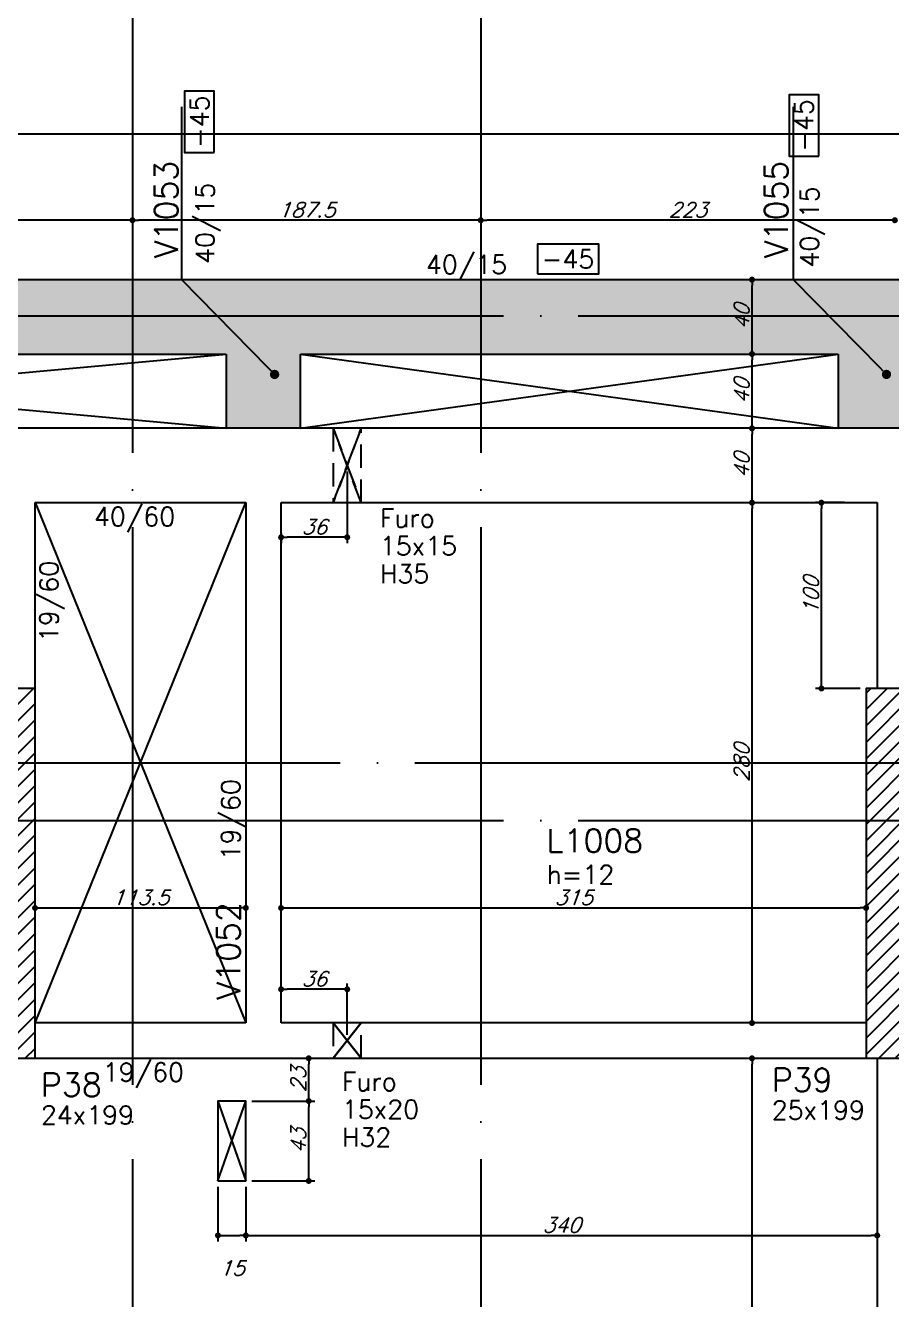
# Model space of a CAD drawing. Extents: x -4723 to 4922, y -2048 to 2452.
# Drawn here: x 137 to 604, y 1086 to 1771 of the extents above; entities that cross this region are included whole.
import ezdxf
from ezdxf import colors
from ezdxf.entities.mleader import LeaderData, LeaderLine
from ezdxf.enums import TextEntityAlignment as Align
from ezdxf.math import Vec2, Vec3

# ---------------------------------------------------------------- set-up
doc = ezdxf.new("R2010")
doc.units = 0
doc.header["$LTSCALE"] = 50
doc.header["$MEASUREMENT"] = 0
doc.linetypes.add('EIXO', pattern=[6.8, 6, -0.4, 0, -0.4])
doc.linetypes.add('HIDDEN', pattern=[0.375, 0.25, -0.125])
doc.layers.get('0').update_dxf_attribs({"linetype": 'CONTINUOUS'})
doc.layers.get('DEFPOINTS').update_dxf_attribs({"linetype": 'CONTINUOUS'})
for name, color, linetype in [('242', 3, 'CONTINUOUS'), ('F-AUX-RED', 1, 'CONTINUOUS'), ('F-COTAS', 106, 'CONTINUOUS'), ('F-COTAS-FUROS', 50, 'CONTINUOUS'), ('F-EIXO', 12, 'EIXO'), ('F-FURO-PAREDE', 2, 'HIDDEN'), ('F-FURO-PAREDE-TEXTOS', 2, 'CONTINUOUS'), ('F-LAJES-DIM', 2, 'CONTINUOUS'), ('F-LAJES-NOME', 4, 'CONTINUOUS'), ('F-PILARES-DIM', 172, 'CONTINUOUS'), ('F-PILARES-HACH', 174, 'CONTINUOUS'), ('F-PILARES-NOME', 170, 'CONTINUOUS'), ('F-PILARES-S', 170, 'CONTINUOUS'), ('F-TEXTO', 6, 'CONTINUOUS'), ('F-VIGAS', 3, 'CONTINUOUS'), ('F-VIGAS-DIM', 2, 'CONTINUOUS'), ('F-VIGAS-NOME', 4, 'CONTINUOUS'), ('F-VÃO', 1, 'CONTINUOUS')]:
    doc.layers.add(name, color=color, linetype=linetype)
doc.layers.add('F-DESNIVEL-5', color=7, linetype='CONTINUOUS', true_color=0xadd6ff)
doc.styles.add('CP-TEXT-INCL', font='simplex.shx', dxfattribs={"oblique": 20})
doc.styles.add('MCP', font='simplex.shx')
doc.styles.add('ROMANS', font='simplex.shx')
doc.styles.get("Standard").update_dxf_attribs({"font": 'simplex.shx'})
doc.dimstyles.new('CP-COTAS-50', dxfattribs={"dimscale": 0.64, "dimtxt": 12.5, "dimasz": 5, "dimexe": 5, "dimexo": 5, "dimgap": 2.5, "dimtad": 1, "dimdec": 1, "dimdsep": 46, "dimtxsty": 'CP-TEXT-INCL', "dimblk1": 'DOT', "dimblk2": 'DOT', "dimsah": 1, "dimcen": 9, "dimclrd": 256, "dimclre": 256, "dimclrt": 256, "dimadec": 0, "dimazin": 0, "dimtfac": 1, "dimtdec": 1, "dimtmove": 2, "dimatfit": 3, "dimldrblk": 'DOT', "dimfxl": 0, "dimtolj": 1, "dimarcsym": 0})

# ---------------------------------------------------------------- blocks, each defined once
blk = doc.blocks.new('*U8')
at = {"layer": 'F-VIGAS-DIM', "color": 1}
blk.add_lwpolyline([(0, 0), (33, 0), (33, 16), (0, 16)], close=True, dxfattribs=at)
at = {"layer": 'F-VIGAS-DIM', "style": 'MCP'}
blk.add_attdef('DIM', text='', height=10, dxfattribs=at).set_placement((16.5, 8), align=Align.MIDDLE_CENTER)
blk = doc.blocks.new('*U54')
at = {"layer": 'F-EIXO'}
blk.add_line((0, 0), (7197, 0), dxfattribs=at)
at = {"layer": 'F-TEXTO', "style": 'ROMANS'}
blk.add_attdef('EIXO', text='', height=17.5, dxfattribs=at).set_placement((-28.2072, 0), align=Align.MIDDLE_CENTER)
blk = doc.blocks.new('*U55')
at = {"layer": 'F-EIXO'}
blk.add_line((0, 0), (7285, 0), dxfattribs=at)
at = {"layer": 'F-TEXTO', "style": 'ROMANS'}
blk.add_attdef('EIXO', text='', height=17.5, dxfattribs=at).set_placement((-28.2072, 0), align=Align.MIDDLE_CENTER)
blk = doc.blocks.new('*U57')
at = {"layer": 'F-EIXO'}
blk.add_line((0, 0), (0, -2655), dxfattribs=at)
at = {"layer": 'F-TEXTO', "style": 'ROMANS'}
blk.add_attdef('EIXO', text='', height=17.5, rotation=360, dxfattribs=at).set_placement((0, 28.21), align=Align.MIDDLE_CENTER)
blk = doc.blocks.new('*U31')
at = {"layer": 'F-EIXO'}
blk.add_line((0, 0), (0, -2655), dxfattribs=at)
at = {"layer": 'F-TEXTO', "style": 'ROMANS'}
blk.add_attdef('EIXO', text='', height=17.5, rotation=360, dxfattribs=at).set_placement((0, 28.21), align=Align.MIDDLE_CENTER)
blk = doc.blocks.new('*U43')
at = {"layer": 'F-EIXO'}
blk.add_line((0, 0), (7197, 0), dxfattribs=at)
at = {"layer": 'F-TEXTO', "style": 'ROMANS'}
blk.add_attdef('EIXO', text='', height=17.5, dxfattribs=at).set_placement((-28.2072, 0), align=Align.MIDDLE_CENTER)
blk = doc.blocks.new('_DOT')
at = {"color": 0, "linetype": 'ByBlock'}
blk.add_line((-0.5, 0), (-1, 0), dxfattribs=at)
at = {"color": 0, "linetype": 'ByBlock', "const_width": 0.5}
blk.add_lwpolyline([(-0.25, 0, 1), (0.25, 0, 1)], format="xyb", close=True, dxfattribs=at)
blk = doc.blocks.new('*D83')
at = {"layer": 'DEFPOINTS', "color": 0, "linetype": 'Continuous', "transparency": 16777216}
for p in [(-3379.97, 1712.77), (-3379.97, 1634.5), (3259.5, 1554.5)]:
    blk.add_point(p, dxfattribs=at)
at = {"layer": 'F-COTAS', "linetype": 'Continuous', "lineweight": -2, "transparency": 16777216}
for p, q in [((-3379.97, 1637.7), (-3379.97, 1715.97)), ((3259.5, 1557.7), (3259.5, 1715.97)), ((3256.3, 1712.77), (-3376.77, 1712.77))]:
    blk.add_line(p, q, dxfattribs=at)
at = {"layer": 'F-COTAS', "linetype": 'Continuous', "lineweight": -2, "transparency": 16777216, "xscale": 3.2, "yscale": 3.2, "zscale": 3.2, "rotation": 180}
blk.add_blockref('_DOT', (-3379.97, 1712.77), dxfattribs=at)
at = {"layer": 'F-COTAS', "linetype": 'Continuous', "lineweight": -2, "transparency": 16777216, "xscale": 3.2, "yscale": 3.2, "zscale": 3.2}
blk.add_blockref('_DOT', (3259.5, 1712.77), dxfattribs=at)
at = {"layer": 'F-COTAS', "linetype": 'Continuous', "transparency": 16777216, "insert": (-60.23, 1718.37), "char_height": 8, "attachment_point": 5, "style": 'CP-TEXT-INCL'}
blk.add_mtext('\\A1;6639.5', dxfattribs=at)
blk = doc.blocks.new('*D94')
at = {"layer": 'DEFPOINTS', "color": 0, "linetype": 'Continuous', "transparency": 16777216}
for p in [(382.5, 1666.49), (382.5, 1666.49), (605.5, 1666.49)]:
    blk.add_point(p, dxfattribs=at)
at = {"layer": 'F-COTAS', "linetype": 'Continuous', "lineweight": -2, "transparency": 16777216}
blk.add_line((602.3, 1666.49), (385.7, 1666.49), dxfattribs=at)
at = {"layer": 'F-COTAS', "linetype": 'Continuous', "lineweight": -2, "transparency": 16777216, "xscale": 3.2, "yscale": 3.2, "zscale": 3.2, "rotation": 180}
blk.add_blockref('_DOT', (382.5, 1666.49), dxfattribs=at)
at = {"layer": 'F-COTAS', "linetype": 'Continuous', "lineweight": -2, "transparency": 16777216, "xscale": 3.2, "yscale": 3.2, "zscale": 3.2}
blk.add_blockref('_DOT', (605.5, 1666.49), dxfattribs=at)
at = {"layer": 'F-COTAS', "linetype": 'Continuous', "transparency": 16777216, "insert": (494, 1672.09), "char_height": 8, "attachment_point": 5, "style": 'CP-TEXT-INCL'}
blk.add_mtext('\\A1;223', dxfattribs=at)
blk = doc.blocks.new('*D95')
at = {"layer": 'DEFPOINTS', "color": 0, "linetype": 'Continuous', "transparency": 16777216}
for p in [(195, 1670.49), (195, 1666.49), (382.5, 1666.49)]:
    blk.add_point(p, dxfattribs=at)
at = {"layer": 'F-COTAS', "linetype": 'Continuous', "lineweight": -2, "transparency": 16777216}
for p, q in [((195, 1667.29), (195, 1663.29)), ((379.3, 1666.49), (198.2, 1666.49))]:
    blk.add_line(p, q, dxfattribs=at)
at = {"layer": 'F-COTAS', "linetype": 'Continuous', "lineweight": -2, "transparency": 16777216, "xscale": 3.2, "yscale": 3.2, "zscale": 3.2, "rotation": 180}
blk.add_blockref('_DOT', (195, 1666.49), dxfattribs=at)
at = {"layer": 'F-COTAS', "linetype": 'Continuous', "lineweight": -2, "transparency": 16777216, "xscale": 3.2, "yscale": 3.2, "zscale": 3.2}
blk.add_blockref('_DOT', (382.5, 1666.49), dxfattribs=at)
at = {"layer": 'F-COTAS', "linetype": 'Continuous', "transparency": 16777216, "insert": (288.75, 1672.09), "char_height": 8, "attachment_point": 5, "style": 'CP-TEXT-INCL'}
blk.add_mtext('\\A1;187.5', dxfattribs=at)
blk = doc.blocks.new('*D96')
at = {"layer": 'DEFPOINTS', "color": 0, "linetype": 'Continuous', "transparency": 16777216}
for p in [(-209.5, 1670.49), (-209.5, 1666.49), (195, 1670.49)]:
    blk.add_point(p, dxfattribs=at)
at = {"layer": 'F-COTAS', "linetype": 'Continuous', "lineweight": -2, "transparency": 16777216}
for p, q in [((-209.5, 1667.29), (-209.5, 1663.29)), ((191.8, 1666.49), (-206.3, 1666.49)), ((195, 1667.29), (195, 1663.29))]:
    blk.add_line(p, q, dxfattribs=at)
at = {"layer": 'F-COTAS', "linetype": 'Continuous', "lineweight": -2, "transparency": 16777216, "xscale": 3.2, "yscale": 3.2, "zscale": 3.2, "rotation": 180}
blk.add_blockref('_DOT', (-209.5, 1666.49), dxfattribs=at)
at = {"layer": 'F-COTAS', "linetype": 'Continuous', "lineweight": -2, "transparency": 16777216, "xscale": 3.2, "yscale": 3.2, "zscale": 3.2}
blk.add_blockref('_DOT', (195, 1666.49), dxfattribs=at)
at = {"layer": 'F-COTAS', "linetype": 'Continuous', "transparency": 16777216, "insert": (-7.25, 1672.09), "char_height": 8, "attachment_point": 5, "style": 'CP-TEXT-INCL'}
blk.add_mtext('\\A1;404.5', dxfattribs=at)
blk = doc.blocks.new('*D177')
at = {"layer": 'DEFPOINTS', "color": 0, "linetype": 'Continuous', "transparency": 16777216}
for p in [(528.57, 1215.5), (528.57, 1215.5), (528.57, 664.5)]:
    blk.add_point(p, dxfattribs=at)
at = {"layer": 'F-COTAS', "linetype": 'Continuous', "lineweight": -2, "transparency": 16777216}
blk.add_line((528.57, 667.7), (528.57, 1212.3), dxfattribs=at)
at = {"layer": 'F-COTAS', "linetype": 'Continuous', "lineweight": -2, "transparency": 16777216, "xscale": 3.2, "yscale": 3.2, "zscale": 3.2}
for p, rotation in [((528.57, 1215.5), 90), ((528.57, 664.5), 270)]:
    blk.add_blockref('_DOT', p, dxfattribs=dict(at, rotation=rotation))
at = {"layer": 'F-COTAS', "linetype": 'Continuous', "transparency": 16777216, "insert": (522.97, 940), "char_height": 8, "attachment_point": 5, "rotation": 90, "style": 'CP-TEXT-INCL'}
blk.add_mtext('\\A1;551', dxfattribs=at)
blk = doc.blocks.new('*D178')
at = {"layer": 'DEFPOINTS', "color": 0, "linetype": 'Continuous', "transparency": 16777216}
for p in [(528.57, 1514.5), (528.57, 1514.5), (528.57, 1234.5)]:
    blk.add_point(p, dxfattribs=at)
at = {"layer": 'F-COTAS', "linetype": 'Continuous', "lineweight": -2, "transparency": 16777216}
blk.add_line((528.57, 1237.7), (528.57, 1511.3), dxfattribs=at)
at = {"layer": 'F-COTAS', "linetype": 'Continuous', "lineweight": -2, "transparency": 16777216, "xscale": 3.2, "yscale": 3.2, "zscale": 3.2}
for p, rotation in [((528.57, 1514.5), 90), ((528.57, 1234.5), 270)]:
    blk.add_blockref('_DOT', p, dxfattribs=dict(at, rotation=rotation))
at = {"layer": 'F-COTAS', "linetype": 'Continuous', "transparency": 16777216, "insert": (522.97, 1374.5), "char_height": 8, "attachment_point": 5, "rotation": 90, "style": 'CP-TEXT-INCL'}
blk.add_mtext('\\A1;280', dxfattribs=at)
blk = doc.blocks.new('*D179')
at = {"layer": 'DEFPOINTS', "color": 0, "linetype": 'Continuous', "transparency": 16777216}
for p in [(528.57, 1554.5), (528.57, 1554.5), (528.57, 1514.5)]:
    blk.add_point(p, dxfattribs=at)
at = {"layer": 'F-COTAS', "linetype": 'Continuous', "lineweight": -2, "transparency": 16777216}
blk.add_line((528.57, 1517.7), (528.57, 1551.3), dxfattribs=at)
at = {"layer": 'F-COTAS', "linetype": 'Continuous', "lineweight": -2, "transparency": 16777216, "xscale": 3.2, "yscale": 3.2, "zscale": 3.2}
for p, rotation in [((528.57, 1554.5), 90), ((528.57, 1514.5), 270)]:
    blk.add_blockref('_DOT', p, dxfattribs=dict(at, rotation=rotation))
at = {"layer": 'F-COTAS', "linetype": 'Continuous', "transparency": 16777216, "insert": (522.97, 1534.5), "char_height": 8, "attachment_point": 5, "rotation": 90, "style": 'CP-TEXT-INCL'}
blk.add_mtext('\\A1;40', dxfattribs=at)
blk = doc.blocks.new('*D180')
at = {"layer": 'DEFPOINTS', "color": 0, "linetype": 'Continuous', "transparency": 16777216}
for p in [(528.57, 1594.5), (528.57, 1594.5), (528.57, 1554.5)]:
    blk.add_point(p, dxfattribs=at)
at = {"layer": 'F-COTAS', "linetype": 'Continuous', "lineweight": -2, "transparency": 16777216}
blk.add_line((528.57, 1557.7), (528.57, 1591.3), dxfattribs=at)
at = {"layer": 'F-COTAS', "linetype": 'Continuous', "lineweight": -2, "transparency": 16777216, "xscale": 3.2, "yscale": 3.2, "zscale": 3.2}
for p, rotation in [((528.57, 1594.5), 90), ((528.57, 1554.5), 270)]:
    blk.add_blockref('_DOT', p, dxfattribs=dict(at, rotation=rotation))
at = {"layer": 'F-COTAS', "linetype": 'Continuous', "transparency": 16777216, "insert": (522.97, 1574.5), "char_height": 8, "attachment_point": 5, "rotation": 90, "style": 'CP-TEXT-INCL'}
blk.add_mtext('\\A1;40', dxfattribs=at)
blk = doc.blocks.new('*D181')
at = {"layer": 'DEFPOINTS', "color": 0, "linetype": 'Continuous', "transparency": 16777216}
for p in [(528.57, 1634.5), (528.57, 1634.5), (528.57, 1594.5)]:
    blk.add_point(p, dxfattribs=at)
at = {"layer": 'F-COTAS', "linetype": 'Continuous', "lineweight": -2, "transparency": 16777216}
blk.add_line((528.57, 1597.7), (528.57, 1631.3), dxfattribs=at)
at = {"layer": 'F-COTAS', "linetype": 'Continuous', "lineweight": -2, "transparency": 16777216, "xscale": 3.2, "yscale": 3.2, "zscale": 3.2}
for p, rotation in [((528.57, 1634.5), 90), ((528.57, 1594.5), 270)]:
    blk.add_blockref('_DOT', p, dxfattribs=dict(at, rotation=rotation))
at = {"layer": 'F-COTAS', "linetype": 'Continuous', "transparency": 16777216, "insert": (522.97, 1614.5), "char_height": 8, "attachment_point": 5, "rotation": 90, "style": 'CP-TEXT-INCL'}
blk.add_mtext('\\A1;40', dxfattribs=at)
blk = doc.blocks.new('*D225')
at = {"layer": 'DEFPOINTS', "color": 0, "linetype": 'Continuous', "transparency": 16777216}
for p in [(142.5, 1296.4), (256, 1296.4), (256, 1296.4)]:
    blk.add_point(p, dxfattribs=at)
at = {"layer": 'F-COTAS', "linetype": 'Continuous', "lineweight": -2, "transparency": 16777216}
blk.add_line((145.7, 1296.4), (252.8, 1296.4), dxfattribs=at)
at = {"layer": 'F-COTAS', "linetype": 'Continuous', "lineweight": -2, "transparency": 16777216, "xscale": 3.2, "yscale": 3.2, "zscale": 3.2, "rotation": 180}
blk.add_blockref('_DOT', (142.5, 1296.4), dxfattribs=at)
at = {"layer": 'F-COTAS', "linetype": 'Continuous', "lineweight": -2, "transparency": 16777216, "xscale": 3.2, "yscale": 3.2, "zscale": 3.2}
blk.add_blockref('_DOT', (256, 1296.4), dxfattribs=at)
at = {"layer": 'F-COTAS', "linetype": 'Continuous', "transparency": 16777216, "insert": (199.25, 1302), "char_height": 8, "attachment_point": 5, "style": 'CP-TEXT-INCL'}
blk.add_mtext('\\A1;113.5', dxfattribs=at)
blk = doc.blocks.new('*D226')
at = {"layer": 'DEFPOINTS', "color": 0, "linetype": 'Continuous', "transparency": 16777216}
for p in [(275, 1296.4), (590, 1296.4), (590, 1296.4)]:
    blk.add_point(p, dxfattribs=at)
at = {"layer": 'F-COTAS', "linetype": 'Continuous', "lineweight": -2, "transparency": 16777216}
blk.add_line((278.2, 1296.4), (586.8, 1296.4), dxfattribs=at)
at = {"layer": 'F-COTAS', "linetype": 'Continuous', "lineweight": -2, "transparency": 16777216, "xscale": 3.2, "yscale": 3.2, "zscale": 3.2, "rotation": 180}
blk.add_blockref('_DOT', (275, 1296.4), dxfattribs=at)
at = {"layer": 'F-COTAS', "linetype": 'Continuous', "lineweight": -2, "transparency": 16777216, "xscale": 3.2, "yscale": 3.2, "zscale": 3.2}
blk.add_blockref('_DOT', (590, 1296.4), dxfattribs=at)
at = {"layer": 'F-COTAS', "linetype": 'Continuous', "transparency": 16777216, "insert": (432.5, 1302), "char_height": 8, "attachment_point": 5, "style": 'CP-TEXT-INCL'}
blk.add_mtext('\\A1;315', dxfattribs=at)
blk = doc.blocks.new('*D283')
at = {"layer": 'DEFPOINTS', "color": 0, "linetype": 'Continuous', "transparency": 16777216}
for p in [(565.95, 1514.5), (581.59, 1514.5), (590, 1414.5)]:
    blk.add_point(p, dxfattribs=at)
at = {"layer": 'F-COTAS', "linetype": 'Continuous', "lineweight": -2, "transparency": 16777216}
for p, q in [((578.39, 1514.5), (562.75, 1514.5)), ((565.95, 1417.7), (565.95, 1511.3)), ((586.8, 1414.5), (562.75, 1414.5))]:
    blk.add_line(p, q, dxfattribs=at)
at = {"layer": 'F-COTAS', "linetype": 'Continuous', "lineweight": -2, "transparency": 16777216, "xscale": 3.2, "yscale": 3.2, "zscale": 3.2}
for p, rotation in [((565.95, 1514.5), 90), ((565.95, 1414.5), 270)]:
    blk.add_blockref('_DOT', p, dxfattribs=dict(at, rotation=rotation))
at = {"layer": 'F-COTAS', "linetype": 'Continuous', "transparency": 16777216, "insert": (560.35, 1464.5), "char_height": 8, "attachment_point": 5, "rotation": 90, "style": 'CP-TEXT-INCL'}
blk.add_mtext('\\A1;100', dxfattribs=at)
blk = doc.blocks.new('*U411')
at = {"layer": 'F-VÃO'}
for p, q in [((0, 0), (15, 43)), ((0, 43), (15, 0))]:
    blk.add_line(p, q, dxfattribs=at)
at = {"layer": 'F-VÃO', "color": 3}
blk.add_lwpolyline([(0, 0), (15, 0), (15, 43), (0, 43)], close=True, dxfattribs=at)
blk = doc.blocks.new('*D475')
at = {"layer": 'DEFPOINTS', "color": 0, "linetype": 'Continuous', "transparency": 16777216}
for p in [(256, 1192.5), (289.88, 1192.5), (256, 1149.5)]:
    blk.add_point(p, dxfattribs=at)
at = {"layer": 'F-COTAS-FUROS', "linetype": 'Continuous', "lineweight": -2, "transparency": 16777216}
for p, q in [((259.2, 1192.5), (293.08, 1192.5)), ((289.88, 1152.7), (289.88, 1189.3)), ((259.2, 1149.5), (293.08, 1149.5))]:
    blk.add_line(p, q, dxfattribs=at)
at = {"layer": 'F-COTAS-FUROS', "linetype": 'Continuous', "lineweight": -2, "transparency": 16777216, "xscale": 3.2, "yscale": 3.2, "zscale": 3.2}
for p, rotation in [((289.88, 1192.5), 90), ((289.88, 1149.5), 270)]:
    blk.add_blockref('_DOT', p, dxfattribs=dict(at, rotation=rotation))
at = {"layer": 'F-COTAS-FUROS', "linetype": 'Continuous', "transparency": 16777216, "insert": (284.28, 1171), "char_height": 8, "attachment_point": 5, "rotation": 90, "style": 'CP-TEXT-INCL'}
blk.add_mtext('\\A1;43', dxfattribs=at)
blk = doc.blocks.new('*D476')
at = {"layer": 'DEFPOINTS', "color": 0, "linetype": 'Continuous', "transparency": 16777216}
for p in [(265.5, 1215.5), (289.88, 1215.5), (256, 1192.5)]:
    blk.add_point(p, dxfattribs=at)
at = {"layer": 'F-COTAS-FUROS', "linetype": 'Continuous', "lineweight": -2, "transparency": 16777216}
for p, q in [((268.7, 1215.5), (293.08, 1215.5)), ((289.88, 1195.7), (289.88, 1212.3)), ((259.2, 1192.5), (293.08, 1192.5))]:
    blk.add_line(p, q, dxfattribs=at)
at = {"layer": 'F-COTAS-FUROS', "linetype": 'Continuous', "lineweight": -2, "transparency": 16777216, "xscale": 3.2, "yscale": 3.2, "zscale": 3.2}
for p, rotation in [((289.88, 1215.5), 90), ((289.88, 1192.5), 270)]:
    blk.add_blockref('_DOT', p, dxfattribs=dict(at, rotation=rotation))
at = {"layer": 'F-COTAS-FUROS', "linetype": 'Continuous', "transparency": 16777216, "insert": (284.28, 1204), "char_height": 8, "attachment_point": 5, "rotation": 90, "style": 'CP-TEXT-INCL'}
blk.add_mtext('\\A1;23', dxfattribs=at)
blk = doc.blocks.new('*D477')
at = {"layer": 'DEFPOINTS', "color": 0, "linetype": 'Continuous', "transparency": 16777216}
for p in [(241, 1149.5), (256, 1149.5), (256, 1120.16)]:
    blk.add_point(p, dxfattribs=at)
at = {"layer": 'F-COTAS-FUROS', "linetype": 'Continuous', "lineweight": -2, "transparency": 16777216}
for p, q in [((241, 1146.3), (241, 1116.96)), ((256, 1146.3), (256, 1116.96)), ((244.2, 1120.16), (252.8, 1120.16))]:
    blk.add_line(p, q, dxfattribs=at)
at = {"layer": 'F-COTAS-FUROS', "linetype": 'Continuous', "lineweight": -2, "transparency": 16777216, "xscale": 3.2, "yscale": 3.2, "zscale": 3.2, "rotation": 180}
blk.add_blockref('_DOT', (241, 1120.16), dxfattribs=at)
at = {"layer": 'F-COTAS-FUROS', "linetype": 'Continuous', "lineweight": -2, "transparency": 16777216, "xscale": 3.2, "yscale": 3.2, "zscale": 3.2}
blk.add_blockref('_DOT', (256, 1120.16), dxfattribs=at)
at = {"layer": 'F-COTAS-FUROS', "linetype": 'Continuous', "transparency": 16777216, "insert": (248.5, 1102.56), "char_height": 8, "attachment_point": 5, "style": 'CP-TEXT-INCL'}
blk.add_mtext('\\A1;15', dxfattribs=at)
blk = doc.blocks.new('*D478')
at = {"layer": 'DEFPOINTS', "color": 0, "linetype": 'Continuous', "transparency": 16777216}
for p in [(256, 1149.5), (596, 1149.5), (596, 1120.16)]:
    blk.add_point(p, dxfattribs=at)
at = {"layer": 'F-COTAS-FUROS', "linetype": 'Continuous', "lineweight": -2, "transparency": 16777216}
for p, q in [((256, 1146.3), (256, 1116.96)), ((596, 1146.3), (596, 1116.96)), ((259.2, 1120.16), (592.8, 1120.16))]:
    blk.add_line(p, q, dxfattribs=at)
at = {"layer": 'F-COTAS-FUROS', "linetype": 'Continuous', "lineweight": -2, "transparency": 16777216, "xscale": 3.2, "yscale": 3.2, "zscale": 3.2, "rotation": 180}
blk.add_blockref('_DOT', (256, 1120.16), dxfattribs=at)
at = {"layer": 'F-COTAS-FUROS', "linetype": 'Continuous', "lineweight": -2, "transparency": 16777216, "xscale": 3.2, "yscale": 3.2, "zscale": 3.2}
blk.add_blockref('_DOT', (596, 1120.16), dxfattribs=at)
at = {"layer": 'F-COTAS-FUROS', "linetype": 'Continuous', "transparency": 16777216, "insert": (426, 1125.76), "char_height": 8, "attachment_point": 5, "style": 'CP-TEXT-INCL'}
blk.add_mtext('\\A1;340', dxfattribs=at)
blk = doc.blocks.new('*D537')
at = {"layer": 'DEFPOINTS', "color": 0, "linetype": 'Continuous', "transparency": 16777216}
for p in [(275, 1252.63), (275, 1240.91), (310.6, 1225)]:
    blk.add_point(p, dxfattribs=at)
at = {"layer": 'F-COTAS-FUROS', "linetype": 'Continuous', "lineweight": -2, "transparency": 16777216}
for p, q in [((275, 1244.11), (275, 1255.83)), ((310.6, 1228.2), (310.6, 1255.83)), ((307.4, 1252.63), (278.2, 1252.63))]:
    blk.add_line(p, q, dxfattribs=at)
at = {"layer": 'F-COTAS-FUROS', "linetype": 'Continuous', "lineweight": -2, "transparency": 16777216, "xscale": 3.2, "yscale": 3.2, "zscale": 3.2, "rotation": 180}
blk.add_blockref('_DOT', (275, 1252.63), dxfattribs=at)
at = {"layer": 'F-COTAS-FUROS', "linetype": 'Continuous', "lineweight": -2, "transparency": 16777216, "xscale": 3.2, "yscale": 3.2, "zscale": 3.2}
blk.add_blockref('_DOT', (310.6, 1252.63), dxfattribs=at)
at = {"layer": 'F-COTAS-FUROS', "linetype": 'Continuous', "transparency": 16777216, "insert": (292.8, 1258.23), "char_height": 8, "attachment_point": 5, "style": 'CP-TEXT-INCL'}
blk.add_mtext('\\A1;36', dxfattribs=at)
blk = doc.blocks.new('*D538')
at = {"layer": 'DEFPOINTS', "color": 0, "linetype": 'Continuous', "transparency": 16777216}
for p in [(310.6, 1534.5), (275, 1501.04), (275, 1495.88)]:
    blk.add_point(p, dxfattribs=at)
at = {"layer": 'F-COTAS-FUROS', "linetype": 'Continuous', "lineweight": -2, "transparency": 16777216}
for p, q in [((310.6, 1531.3), (310.6, 1492.68)), ((275, 1497.84), (275, 1492.68)), ((307.4, 1495.88), (278.2, 1495.88))]:
    blk.add_line(p, q, dxfattribs=at)
at = {"layer": 'F-COTAS-FUROS', "linetype": 'Continuous', "lineweight": -2, "transparency": 16777216, "xscale": 3.2, "yscale": 3.2, "zscale": 3.2, "rotation": 180}
blk.add_blockref('_DOT', (275, 1495.88), dxfattribs=at)
at = {"layer": 'F-COTAS-FUROS', "linetype": 'Continuous', "lineweight": -2, "transparency": 16777216, "xscale": 3.2, "yscale": 3.2, "zscale": 3.2}
blk.add_blockref('_DOT', (310.6, 1495.88), dxfattribs=at)
at = {"layer": 'F-COTAS-FUROS', "linetype": 'Continuous', "transparency": 16777216, "insert": (292.8, 1501.48), "char_height": 8, "attachment_point": 5, "style": 'CP-TEXT-INCL'}
blk.add_mtext('\\A1;36', dxfattribs=at)

msp = doc.modelspace()

# ---------------------------------------------------------------- hatches: boundary and pattern name
at = {"layer": 'F-PILARES-HACH', "linetype": 'Continuous'}
h = msp.add_hatch(dxfattribs=at)
h.set_pattern_fill('ANSI31', color=256, scale=50, style=0)
h.paths.add_polyline_path([(118.5, 1215.5), (142.5, 1215.5), (142.5, 1414.5), (118.5, 1414.5)], flags=16)
h = msp.add_hatch(dxfattribs=at)
h.set_pattern_fill('ANSI31', color=256, scale=50, style=0)
h.paths.add_polyline_path([(590, 1215.5), (615, 1215.5), (615, 1414.5), (590, 1414.5)], flags=16)

# ---------------------------------------------------------------- linework, layer by layer
at = {"layer": '242', "linetype": 'Continuous'}
msp.add_line((602.5, 1315), (602.5, 1315), dxfattribs=at)
at = {"layer": 'F-DESNIVEL-5', "linetype": 'Continuous'}
for points in [[(-209.5, 1594.5), (265.5, 1594.5), (265.5, 1634.5)], [(-209.5, 1594.5), (265.5, 1634.5), (-209.5, 1634.5)], [(265.5, 1594.5), (575, 1594.5), (615, 1634.5)], [(265.5, 1594.5), (615, 1634.5), (265.5, 1634.5)], [(265.5, 1594.5), (265.5, 1634.5), (265.5, 1594.5)], [(615, 1554.5), (615, 1634.5), (575, 1594.5)], [(285.5, 1554.5), (285.5, 1594.5), (245.5, 1594.5)], [(285.5, 1554.5), (245.5, 1594.5), (245.5, 1554.5)], [(615, 1554.5), (575, 1594.5), (575, 1554.5)], [(285.5, 1554.5), (245.5, 1554.5), (285.5, 1554.5)], [(615, 1554.5), (575, 1554.5), (615, 1554.5)]]:
    msp.add_solid(points, dxfattribs=at)
at = {"layer": 'F-FURO-PAREDE'}
for points in [[(310.6, 1534.5), (303.1, 1514.5), (318.1, 1514.5), (310.6, 1534.5), (318.1, 1514.5), (318.1, 1554.5), (310.6, 1534.5), (318.1, 1554.5), (303.1, 1554.5), (310.6, 1534.5), (303.1, 1554.5), (303.1, 1514.5), (310.6, 1534.5)], [(310.6, 1225), (303.1, 1215.5), (318.1, 1215.5), (310.6, 1225), (318.1, 1215.5), (318.1, 1234.5), (310.6, 1225), (318.1, 1234.5), (303.1, 1234.5), (310.6, 1225), (303.1, 1234.5), (303.1, 1215.5), (310.6, 1225)]]:
    msp.add_lwpolyline(points, dxfattribs=at)
at = {"layer": 'F-PILARES-S', "linetype": 'Continuous'}
for points in [[(118.5, 1215.5), (142.5, 1215.5), (142.5, 1414.5), (118.5, 1414.5), (118.5, 1215.5)], [(590, 1215.5), (615, 1215.5), (615, 1414.5), (590, 1414.5), (590, 1215.5)]]:
    msp.add_lwpolyline(points, dxfattribs=at)
at = {"layer": 'F-VIGAS'}
for points in [[(265.5, 1634.5), (-209.5, 1634.5)], [(615, 1634.5), (265.5, 1634.5)], [(-189.5, 1594.5), (245.5, 1594.5)], [(245.5, 1594.5), (245.5, 1554.5)], [(285.5, 1594.5), (575, 1594.5)], [(285.5, 1554.5), (285.5, 1594.5)], [(575, 1594.5), (575, 1554.5)], [(615, 1554.5), (-1229.5, 1554.5)], [(142.5, 1514.5), (256, 1514.5)], [(142.5, 1414.5), (142.5, 1514.5)], [(256, 1514.5), (256, 1234.5)], [(275, 1234.5), (275, 1514.5)], [(275, 1514.5), (595, 1514.5)], [(595, 1514.5), (596, 1514.5)], [(596, 1514.5), (596, 1414.5)], [(256, 1234.5), (142.5, 1234.5)], [(590, 1234.5), (275, 1234.5)], [(142.5, 1215.5), (265.5, 1215.5)], [(265.5, 1215.5), (590, 1215.5)], [(596, 1215.5), (596, 883.5)]]:
    msp.add_lwpolyline(points, dxfattribs=at)
at = {"layer": 'F-VÃO'}
for p, q in [((-189.5, 1554.5), (245.5, 1594.5)), ((-189.5, 1594.5), (245.5, 1554.5)), ((285.5, 1554.5), (575, 1594.5)), ((285.5, 1594.5), (575, 1554.5)), ((142.5, 1234.5), (256, 1514.5)), ((142.5, 1514.5), (256, 1234.5))]:
    msp.add_line(p, q, dxfattribs=at)

# ---------------------------------------------------------------- block references
at = {"layer": 'F-EIXO', "linetype": 'Continuous'}
for name, p in [('*U57', (195, 1841.3568)), ('*U31', (382.5, 1841.3568)), ('*U43', (-3646.3202, 1615)), ('*U55', (-3734.2742, 1374.5)), ('*U54', (-3646.3202, 1343.5))]:
    msp.add_blockref(name, p, dxfattribs=at)
at = {"layer": 'F-VIGAS-DIM', "linetype": 'Continuous', "rotation": 90}
for p in [(239, 1702.98576), (564.5, 1701)]:
    msp.add_blockref('*U8', p, dxfattribs=at).add_auto_attribs({'DIM': '-45'})
at = {"layer": 'F-VIGAS-DIM', "linetype": 'Continuous'}
msp.add_blockref('*U8', (413, 1637.625), dxfattribs=at).add_auto_attribs({'DIM': '-45'})
at = {"layer": 'F-VÃO', "linetype": 'Continuous'}
msp.add_blockref('*U411', (241, 1149.5), dxfattribs=at)

# ---------------------------------------------------------------- texts
at = {"layer": 'F-FURO-PAREDE-TEXTOS', "linetype": 'Continuous', "style": 'MCP'}
for s, p in [('Furo', (328.19335, 1501.23713)), ('15x15', (328.19335, 1486.23713)), ('H35', (328.19335, 1471.23713)), ('Furo', (307.74062, 1198.00869)), ('15x20', (307.74062, 1183.00869)), ('H32', (307.74062, 1168.00869))]:
    msp.add_text(s, height=10, dxfattribs=at).set_placement(p)
at = {"layer": 'F-LAJES-DIM', "linetype": 'Continuous', "style": 'MCP'}
msp.add_text('h=12', height=10, dxfattribs=at).set_placement((418.00711, 1309.35043))
at = {"layer": 'F-LAJES-NOME', "linetype": 'Continuous', "style": 'MCP'}
msp.add_text('L1008', height=12.5, dxfattribs=at).set_placement((418.00711, 1326.35043))
at = {"layer": 'F-PILARES-DIM', "linetype": 'Continuous', "style": 'MCP'}
for s, p in [('24x199', (145.69169, 1179.98738)), ('25x199', (539.20781, 1182.62831))]:
    msp.add_text(s, height=10, dxfattribs=at).set_placement(p)
at = {"layer": 'F-PILARES-NOME', "linetype": 'Continuous', "style": 'MCP'}
for s, p in [('P38', (145.69169, 1194.98738)), ('P39', (539.20781, 1197.62831))]:
    msp.add_text(s, height=12.5, dxfattribs=at).set_placement(p)
at = {"layer": 'F-VIGAS-DIM', "linetype": 'Continuous', "style": 'MCP'}
for s, p in [('40/15', (239, 1642.98576)), ('40/15', (564.5, 1641)), ('19/60', (155, 1439.5)), ('19/60', (252.875, 1322))]:
    msp.add_text(s, height=10, rotation=90, dxfattribs=at).set_placement(p)
for s, p in [('40/15', (353, 1637.625)), ('40/60', (174.25, 1502)), ('19/60', (179, 1203))]:
    msp.add_text(s, height=10, dxfattribs=at).set_placement(p)
at = {"layer": 'F-VIGAS-NOME', "linetype": 'Continuous', "style": 'MCP'}
for s, p in [('V1053', (219.375, 1646)), ('V1055', (547.875, 1646)), ('V1052', (252.875, 1247))]:
    msp.add_text(s, height=12.5, rotation=90, dxfattribs=at).set_placement(p)

# ---------------------------------------------------------------- dimensions: what is measured, and where the dimension line sits
at = {"layer": 'F-COTAS', "linetype": 'Continuous'}
for base, p1, p2, picture, middle in [((-3379.97, 1712.76675), (3259.5, 1554.5), (-3379.97, 1634.5), '*D83', (-60.235, 1718.36675)), ((-209.5, 1666.48576), (195, 1670.48576), (-209.5, 1670.48576), '*D96', (-7.25, 1672.08576)), ((195, 1666.48576), (382.5, 1666.48576), (195, 1670.48576), '*D95', (288.75, 1672.08576)), ((382.5, 1666.48576), (605.5, 1666.48576), (382.5, 1666.48576), '*D94', (494, 1672.08576))]:
    dim = msp.add_linear_dim(base=base, p1=p1, p2=p2, dimstyle='CP-COTAS-50', dxfattribs=at)
    dim.commit()
    dim.dimension.update_dxf_attribs({"geometry": picture, "text_midpoint": middle})
for base, p1, p2, angle, picture, middle in [((528.56716, 1634.5), (528.56716, 1594.5), (528.56716, 1634.5), 270, '*D181', (522.96716, 1614.5)), ((528.56716, 1594.5), (528.56716, 1554.5), (528.56716, 1594.5), 270, '*D180', (522.96716, 1574.5)), ((528.56716, 1554.5), (528.56716, 1514.5), (528.56716, 1554.5), 270, '*D179', (522.96716, 1534.5)), ((528.56716, 1514.5), (528.56716, 1234.5), (528.56716, 1514.5), 270, '*D178', (522.96716, 1374.5)), ((565.95278, 1514.5), (590, 1414.5), (581.58826, 1514.5), 90, '*D283', (560.35278, 1464.5)), ((256, 1296.40144), (142.5, 1296.40144), (256, 1296.40144), 180, '*D225', (199.25, 1302.00144)), ((590, 1296.40144), (275, 1296.40144), (590, 1296.40144), 180, '*D226', (432.5, 1302.00144)), ((528.56716, 1215.5), (528.56716, 664.5), (528.56716, 1215.5), 270, '*D177', (522.96716, 940))]:
    dim = msp.add_linear_dim(base=base, p1=p1, p2=p2, angle=angle, dimstyle='CP-COTAS-50', dxfattribs=at)
    dim.commit()
    dim.dimension.update_dxf_attribs({"geometry": picture, "text_midpoint": middle})
at = {"layer": 'F-COTAS-FUROS', "linetype": 'Continuous'}
for base, p1, p2, picture, middle in [((275, 1495.8813), (310.6, 1534.5), (275, 1501.04209), '*D538', (292.8, 1501.4813)), ((275, 1252.63084), (310.6, 1225), (275, 1240.91452), '*D537', (292.8, 1258.23084)), ((256, 1120.165), (241, 1149.5), (256, 1149.5), '*D477', (248.5, 1102.565)), ((596, 1120.165), (256, 1149.5), (596, 1149.5), '*D478', (426, 1125.765))]:
    dim = msp.add_linear_dim(base=base, p1=p1, p2=p2, dimstyle='CP-COTAS-50', override={"dimdec": 0, "dimfxl": 7.5}, dxfattribs=at)
    dim.commit()
    dim.dimension.update_dxf_attribs({"geometry": picture, "text_midpoint": middle})
for base, p1, p2, picture, middle in [((289.87668, 1215.5), (256, 1192.5), (265.5, 1215.5), '*D476', (284.27668, 1204)), ((289.87668, 1192.5), (256, 1149.5), (256, 1192.5), '*D475', (284.27668, 1171))]:
    dim = msp.add_linear_dim(base=base, p1=p1, p2=p2, angle=90, dimstyle='CP-COTAS-50', override={"dimdec": 0, "dimfxl": 7.5}, dxfattribs=at)
    dim.commit()
    dim.dimension.update_dxf_attribs({"geometry": picture, "text_midpoint": middle})

# ---------------------------------------------------------------- leaders
at = {"layer": 'F-AUX-RED', "linetype": 'Continuous'}
ml = msp.add_multileader_mtext('Standard', dxfattribs=at)
ml.set_content('', color=256)
ml.set_leader_properties()
ml.set_arrow_properties(name='DOT')
ml.build(insert=Vec2(0, 0))
ml.multileader.update_dxf_attribs({"text_right_attachment_type": 6, "dogleg_length": 0.36, "arrow_head_size": 5})
ctx = ml.context
ctx.base_point, ctx.char_height, ctx.arrow_head_size, ctx.landing_gap_size, ctx.plane_origin, ctx.plane_x_axis, ctx.plane_y_axis = Vec3(221.5, 1727.5), 0.18, 5, 0.09, Vec3(271.5, 1583.5), Vec3(0, 1), Vec3(-1, 0)
ctx.right_attachment = 6
notes = []
notes.append((ctx, [(0, (1, 1, 0), (221.5, 1634.5), (0, 1), 93, [(0, [(271.5, 1583.5)], 0, [])])]))
ctx.mtext.insert, ctx.mtext.text_direction, ctx.mtext.rotation, ctx.mtext.flow_direction = Vec3(221.41, 1727.59), Vec3(0, 1), 1.570796327, 5
ml = msp.add_multileader_mtext('Standard', dxfattribs=at)
ml.set_content('', color=256)
ml.set_leader_properties()
ml.set_arrow_properties(name='DOT')
ml.build(insert=Vec2(0, 0))
ml.multileader.update_dxf_attribs({"text_right_attachment_type": 6, "dogleg_length": 0.36, "arrow_head_size": 5})
ctx = ml.context
ctx.base_point, ctx.char_height, ctx.arrow_head_size, ctx.landing_gap_size, ctx.plane_origin, ctx.plane_x_axis, ctx.plane_y_axis = Vec3(551, 1727.5), 0.18, 5, 0.09, Vec3(601, 1583.5), Vec3(0, 1), Vec3(-1, 0)
ctx.right_attachment = 6
notes.append((ctx, [(0, (1, 1, 0), (551, 1634.5), (0, 1), 93, [(0, [(601, 1583.5)], 0, [])])]))
ctx.mtext.insert, ctx.mtext.text_direction, ctx.mtext.rotation, ctx.mtext.flow_direction = Vec3(550.91, 1727.59), Vec3(0, 1), 1.570796327, 5
for ctx, leaders in notes:
    for number, flags, end, landing, length, lines in leaders:
        leader = LeaderData()
        leader.index, (leader.has_last_leader_line, leader.has_dogleg_vector, leader.attachment_direction) = number, flags
        leader.last_leader_point, leader.dogleg_vector, leader.dogleg_length = Vec3(end), Vec3(landing), length
        for number, points, colour, breaks in lines:
            line = LeaderLine()
            line.index, line.vertices, line.color, line.breaks = number, Vec3.list(points), colors.encode_raw_color(colour), breaks
            leader.lines.append(line)
        ctx.leaders.append(leader)

doc.saveas('drawing.dxf')
